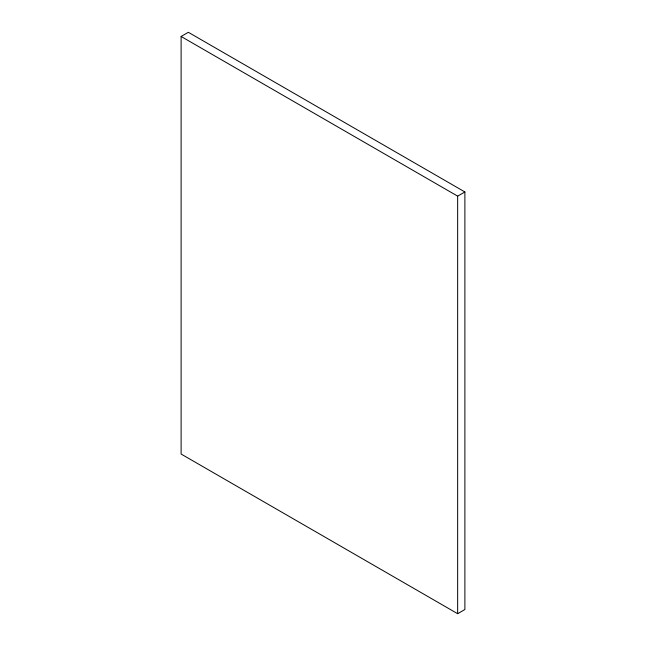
<?xml version="1.0" encoding="UTF-8"?>
<svg xmlns="http://www.w3.org/2000/svg" width="646" height="646" viewBox="0 0 646 646"><rect width="100%" height="100%" fill="white"/><g stroke="black" fill="none" stroke-linecap="round" stroke-linejoin="round"><path stroke-width="0.97" d="M181.114 36.475L188.349 32.3L464.886 191.959L464.886 609.525L457.651 613.7L181.114 454.041L181.114 36.475L457.651 196.134L464.886 191.959M457.651 196.134L457.651 613.7"/></g></svg>
